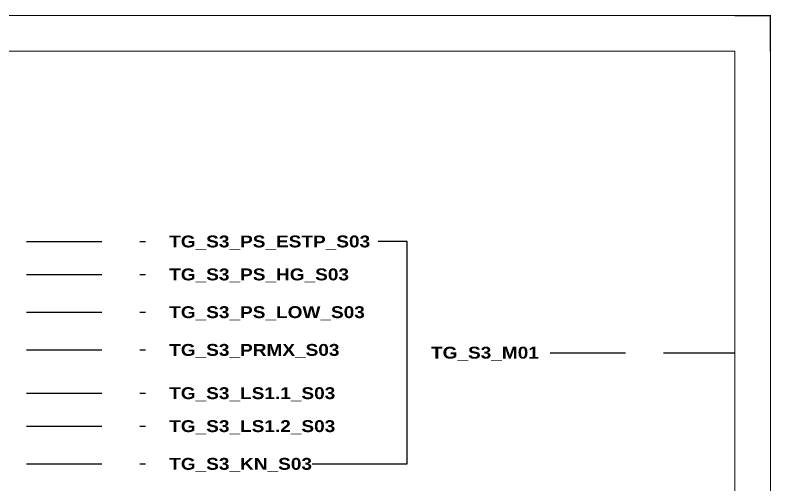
# Model space of a CAD drawing. Header units: centimetres. Extents: x -6233 to 67854, y 107 to 55669.
# Drawn here: x 41345 to 44520, y 45292 to 47268 of the extents above; entities that cross this region are included whole.
import ezdxf
from ezdxf.enums import TextEntityAlignment as Align

# ---------------------------------------------------------------- set-up
doc = ezdxf.new("R2010")
doc.units = ezdxf.units.CM
doc.header["$LTSCALE"] = 25.4
doc.linetypes.add('HIDDEN', pattern=[0.375, 0.25, -0.125])
doc.layers.add('Etiket-Line-L', color=7, linetype='Continuous')
doc.layers.add('EtIket-Line-S', color=2, linetype='Continuous')
doc.styles.add('Bold', font='ariblk.ttf', dxfattribs={"height": 25.4})

# ---------------------------------------------------------------- blocks, each defined once
blk = doc.blocks.new('x5 Out Line')
at = {"const_width": 0.3}
blk.add_lwpolyline([(405.45, 277.06), (405.45, 286.71), (395.8, 286.71)], dxfattribs=at)
at = {"lineweight": 15}
blk.add_lwpolyline([(395.8, 9.65), (395.8, 277.06), (9.65, 277.06), (9.65, 9.65)], close=True, dxfattribs=at)
at = {"layer": 'EtIket-Line-S', "lineweight": 9, "ltscale": 0.5}
blk.add_lwpolyline([(0, 0), (405.45, 0), (405.45, 286.71), (0, 286.71)], close=True, dxfattribs=at)

msp = doc.modelspace()

# ---------------------------------------------------------------- linework, layer by layer
at = {"color": 146, "linetype": 'HIDDEN', "ltscale": 50, "true_color": 0x105689}
for p, q in [((41392.2, 46316), (41892.2, 46316)), ((41392.2, 46177.4), (41892.2, 46177.4)), ((41392.2, 46018.7), (41892.2, 46018.7)), ((41392.2, 45860), (41892.2, 45860)), ((43592.2, 45848.4), (44368.5, 45848.4)), ((41392.2, 45678.1), (41892.2, 45678.1)), ((41392.2, 45539.5), (41892.2, 45539.5)), ((41392.2, 45380.9), (41892.2, 45380.9))]:
    msp.add_line(p, q, dxfattribs=at)
at = {"color": 146, "ltscale": 50, "true_color": 0x105689}
for p, q in [((42992.2, 46316), (42870.2, 46316)), ((42992.2, 45380.9), (42992.2, 46316)), ((42592.2, 45380.9), (42992.2, 45380.9))]:
    msp.add_line(p, q, dxfattribs=at)

# ---------------------------------------------------------------- block references
at = {"layer": 'Etiket-Line-L', "lineweight": 0, "xscale": 15.48351216233742, "yscale": 15.48351216233742, "zscale": 15.48351216233742}
msp.add_blockref('x5 Out Line', (38240.2, 42826.2), dxfattribs=at)

# ---------------------------------------------------------------- texts
at = {"ltscale": 500, "style": 'Bold'}
for s, p in [('TG_S3_PS_ESTP_S03', (41992.2, 46316)), ('TG_S3_PS_HG_S03', (41992.2, 46177.4)), ('TG_S3_PS_LOW_S03', (41992.2, 46018.7)), ('TG_S3_PRMX_S03', (41992.2, 45860)), ('TG_S3_M01', (43092.2, 45848.4)), ('TG_S3_LS1.1_S03', (41992.2, 45678.1)), ('TG_S3_LS1.2_S03', (41992.2, 45539.5)), ('TG_S3_KN_S03', (41992.2, 45380.9))]:
    msp.add_text(s, height=50, dxfattribs=at).set_placement(p, align=Align.MIDDLE_LEFT)

doc.saveas('drawing.dxf')
